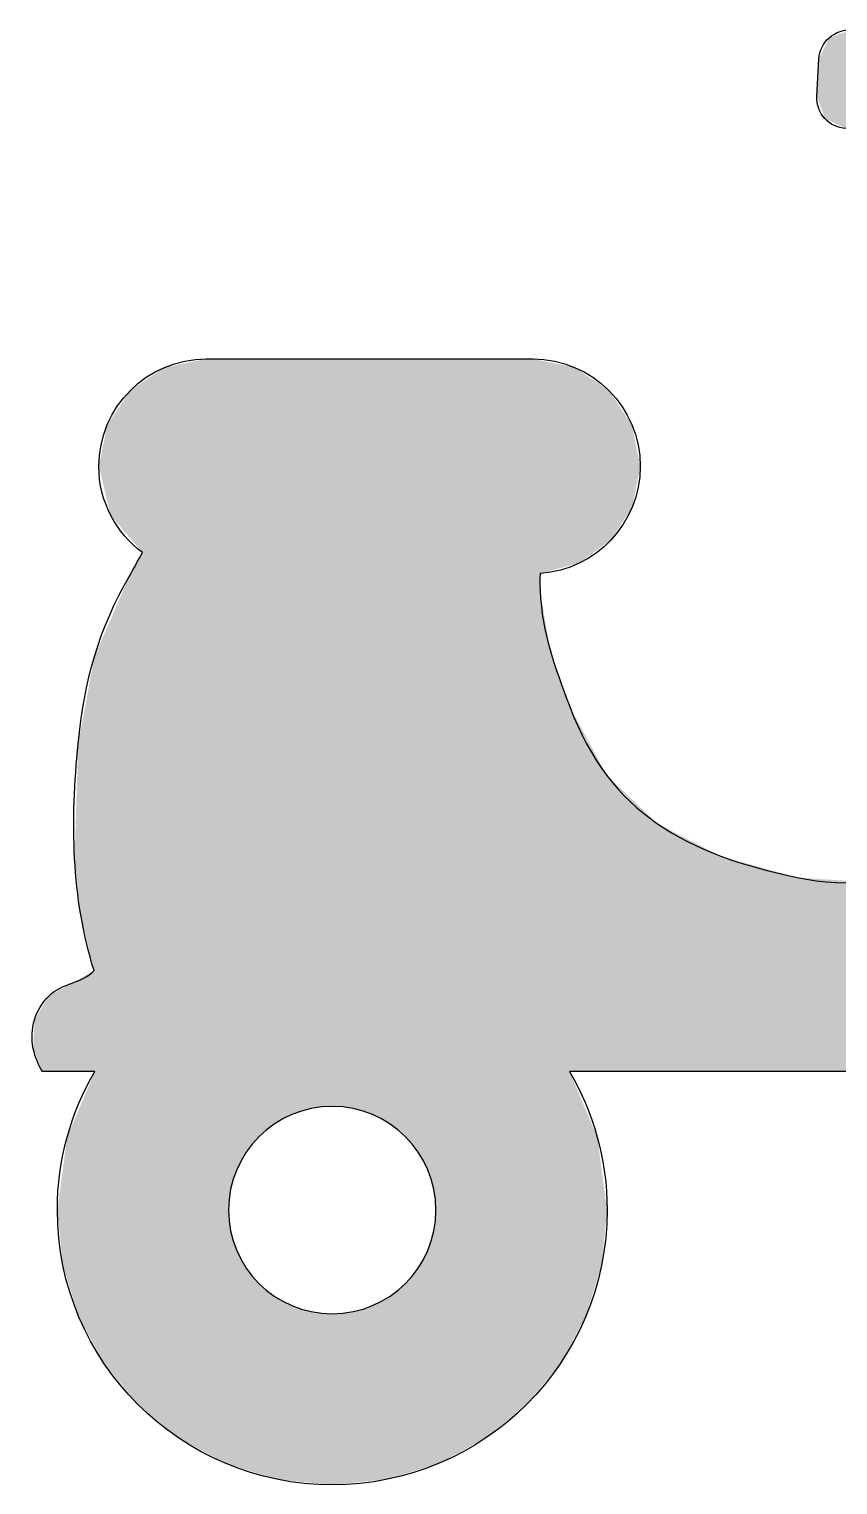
# Model space of a CAD drawing. Extents: x 0 to 102, y 0 to 92.
# Drawn here: x -0.2 to 50.7, y 0 to 91.6 of the extents above; entities that cross this region are included whole.
import ezdxf

# ---------------------------------------------------------------- set-up
doc = ezdxf.new("R2010")
doc.units = 0
doc.layers.add('LAYER_1', color=7, linetype='CONTINUOUS')

# ---------------------------------------------------------------- blocks, each defined once
blk = doc.blocks.new('*U1')
at = {"layer": 'LAYER_1', "color": 252}
for points in [[(50.155, 85.885), (49.885, 90.522), (50.155, 91.086)], [(51.217, 85.377), (50.155, 91.086), (51.217, 91.461)], [(50.155, 85.885), (50.155, 91.086), (51.217, 85.377)], [(49.885, 86.014), (49.519, 89.756), (49.885, 90.522)], [(49.885, 86.014), (49.885, 90.522), (50.155, 85.885)], [(49.519, 87.051), (49.394, 87.405), (49.519, 89.756)], [(49.519, 87.051), (49.519, 89.756), (49.885, 86.014)], [(10.968, 2.005), (9.219, 70.519), (10.968, 70.872)], [(10.968, 2.005), (10.968, 70.872), (12.157, 1.359)], [(12.157, 1.359), (12.157, 70.872), (12.365, 1.295)], [(18.89, 23.822), (18.89, 70.872), (19.557, 23.789)], [(19.557, 23.789), (19.557, 70.872), (20.205, 23.69)], [(20.205, 23.69), (20.205, 70.872), (20.831, 23.529)], [(20.831, 23.529), (20.831, 70.872), (21.43, 23.31)], [(21.43, 23.31), (21.43, 70.872), (22.001, 23.035)], [(22.001, 23.035), (22.001, 70.872), (22.376, 22.807)], [(22.376, 22.807), (22.376, 70.872), (22.539, 22.708)], [(22.539, 22.708), (22.539, 70.872), (23.041, 22.332)], [(23.041, 22.332), (23.041, 70.872), (23.504, 21.911)], [(23.504, 21.911), (23.504, 70.872), (23.925, 21.448)], [(23.925, 21.448), (23.925, 70.872), (24.301, 20.946)], [(24.301, 20.946), (24.301, 70.872), (24.628, 20.408)], [(24.628, 20.408), (24.628, 70.872), (24.903, 19.837)], [(24.903, 19.837), (24.903, 70.872), (25.122, 19.238)], [(25.122, 19.238), (25.122, 70.872), (25.283, 18.612)], [(25.283, 18.612), (25.283, 70.872), (25.382, 17.964)], [(25.382, 17.964), (25.382, 70.872), (25.416, 17.297)], [(8.337, 3.682), (6.942, 69.401), (8.337, 70.341)], [(9.219, 2.954), (8.337, 70.341), (9.219, 70.519)], [(8.337, 3.682), (8.337, 70.341), (9.219, 2.954)], [(9.219, 2.954), (9.219, 70.519), (10.968, 2.005)], [(6.151, 59.62), (4.953, 67.061), (6.151, 68.837)], [(6.188, 59.577), (6.151, 68.837), (6.188, 68.892)], [(6.151, 59.62), (6.151, 68.837), (6.188, 59.577)], [(6.659, 59.022), (6.188, 68.892), (6.659, 69.21)], [(6.188, 59.577), (6.188, 68.892), (6.659, 59.022)], [(6.942, 58.689), (6.659, 69.21), (6.942, 69.401)], [(6.659, 59.022), (6.659, 69.21), (6.942, 58.689)], [(6.942, 4.833), (6.942, 69.401), (8.337, 3.682)], [(4.953, 61.029), (4.739, 66.743), (4.953, 67.061)], [(4.953, 61.029), (4.953, 67.061), (6.151, 59.62)], [(4.739, 61.916), (4.547, 65.794), (4.739, 66.743)], [(4.739, 61.916), (4.739, 66.743), (4.953, 61.029)], [(4.547, 62.707), (4.207, 64.111), (4.547, 65.794)], [(4.547, 62.707), (4.547, 65.794), (4.739, 61.916)], [(6.942, 4.833), (6.659, 58.175), (6.942, 58.689)], [(6.659, 5.066), (6.188, 57.317), (6.659, 58.175)], [(6.659, 5.066), (6.659, 58.175), (6.942, 4.833)], [(6.151, 5.683), (4.953, 54.495), (6.151, 57.25)], [(6.188, 5.638), (6.151, 57.25), (6.188, 57.317)], [(6.151, 5.683), (6.151, 57.25), (6.188, 5.638)], [(6.188, 5.638), (6.188, 57.317), (6.659, 5.066)], [(4.953, 7.134), (4.739, 54.001), (4.953, 54.495)], [(4.953, 7.134), (4.953, 54.495), (6.151, 5.683)], [(4.547, 7.626), (4.207, 52.779), (4.547, 53.561)], [(4.739, 7.394), (4.547, 53.561), (4.739, 54.001)], [(4.547, 7.626), (4.547, 53.561), (4.739, 7.394)], [(4.739, 7.394), (4.739, 54.001), (4.953, 7.134)], [(4.207, 8.252), (3.959, 52.207), (4.207, 52.779)], [(4.207, 8.252), (4.207, 52.779), (4.547, 7.626)], [(3.906, 32.37), (3.069, 47.54), (3.906, 52)], [(3.934, 26.026), (3.906, 52), (3.934, 52.15)], [(3.959, 26.026), (3.934, 52.15), (3.959, 52.207)], [(3.959, 8.71), (3.959, 52.207), (4.207, 8.252)], [(2.952, 36.941), (2.904, 46.664), (2.952, 46.92)], [(3.069, 35.876), (2.952, 46.92), (3.069, 47.54)], [(2.952, 36.941), (2.952, 46.92), (3.069, 35.876)], [(3.069, 35.876), (3.069, 47.54), (3.906, 32.37)], [(2.904, 37.38), (2.68, 39.429), (2.904, 46.664)], [(2.904, 37.38), (2.904, 46.664), (2.952, 36.941)], [(3.906, 26.026), (3.069, 31.901), (3.906, 32.37)], [(1.944, 26.026), (1.593, 31.074), (1.944, 31.271)], [(2.213, 26.026), (1.944, 31.271), (2.213, 31.421)], [(2.68, 26.026), (2.213, 31.421), (2.68, 31.683)], [(2.904, 26.026), (2.68, 31.683), (2.904, 31.809)], [(2.952, 26.026), (2.904, 31.809), (2.952, 31.836)], [(3.069, 26.026), (2.952, 31.836), (3.069, 31.901)], [(1.069, 26.026), (0.655, 30.095), (1.069, 30.781)], [(1.593, 26.026), (1.069, 30.781), (1.593, 31.074)], [(0.655, 26.026), (0.157, 29.27), (0.655, 30.095)], [(0.157, 27.266), (0.079, 27.458), (0.157, 29.27)], [(0.157, 27.266), (0.157, 29.27), (0.655, 26.026)], [(3.906, 8.808), (3.069, 23.92), (3.906, 25.9)], [(3.934, 8.756), (3.906, 25.9), (3.934, 25.967)], [(3.906, 8.808), (3.906, 25.9), (3.934, 8.756)], [(3.959, 8.71), (3.934, 25.967), (3.959, 26.026)], [(3.934, 8.756), (3.934, 25.967), (3.959, 8.71)], [(3.069, 10.35), (2.952, 23.645), (3.069, 23.92)], [(3.069, 10.35), (3.069, 23.92), (3.906, 8.808)], [(2.68, 11.44), (2.213, 21.894), (2.68, 23.001)], [(2.904, 10.719), (2.68, 23.001), (2.904, 23.531)], [(2.68, 11.44), (2.68, 23.001), (2.904, 10.719)], [(2.952, 10.564), (2.904, 23.531), (2.952, 23.645)], [(2.904, 10.719), (2.904, 23.531), (2.952, 10.564)], [(2.952, 10.564), (2.952, 23.645), (3.069, 10.35)], [(2.213, 12.947), (1.944, 19.904), (2.213, 21.894)], [(2.213, 12.947), (2.213, 21.894), (2.68, 11.44)], [(1.944, 13.811), (1.593, 17.297), (1.944, 19.904)], [(1.944, 13.811), (1.944, 19.904), (2.213, 12.947)], [(12.365, 1.295), (12.365, 17.297), (12.399, 1.284)], [(12.399, 1.284), (12.399, 16.63), (12.498, 1.254)], [(25.382, 1.284), (25.283, 15.982), (25.382, 16.63)], [(25.416, 1.295), (25.382, 16.63), (25.416, 17.297)], [(12.498, 1.254), (12.498, 15.982), (12.658, 1.204)], [(25.283, 1.254), (25.122, 15.357), (25.283, 15.982)], [(12.658, 1.204), (12.658, 15.357), (12.878, 1.136)], [(12.878, 1.136), (12.878, 14.757), (13.153, 1.05)], [(24.903, 1.136), (24.628, 14.187), (24.903, 14.757)], [(25.122, 1.204), (24.903, 14.757), (25.122, 15.357)], [(13.153, 1.05), (13.153, 14.187), (13.48, 0.949)], [(24.628, 1.05), (24.301, 13.649), (24.628, 14.187)], [(13.48, 0.949), (13.48, 13.649), (13.855, 0.832)], [(13.855, 0.832), (13.855, 13.147), (14.276, 0.702)], [(23.925, 0.832), (23.504, 12.683), (23.925, 13.147)], [(24.301, 0.949), (23.925, 13.147), (24.301, 13.649)], [(14.276, 0.702), (14.276, 12.683), (14.74, 0.558)], [(14.74, 0.558), (14.74, 12.262), (15.242, 0.402)], [(23.041, 0.558), (22.539, 11.887), (23.041, 12.262)], [(23.504, 0.702), (23.041, 12.262), (23.504, 12.683)], [(15.242, 0.402), (15.242, 11.887), (15.404, 0.351)], [(15.404, 0.351), (15.404, 11.788), (15.78, 0.314)], [(15.78, 0.314), (15.78, 11.56), (16.35, 0.256)], [(16.35, 0.256), (16.35, 11.285), (16.95, 0.196)], [(16.95, 0.196), (16.95, 11.065), (17.575, 0.133)], [(20.831, 0.196), (20.205, 10.905), (20.831, 11.065)], [(21.43, 0.256), (20.831, 11.065), (21.43, 11.285)], [(22.001, 0.314), (21.43, 11.285), (22.001, 11.56)], [(22.376, 0.351), (22.001, 11.56), (22.376, 11.788)], [(22.539, 0.402), (22.376, 11.788), (22.539, 11.887)], [(17.575, 0.133), (17.575, 10.905), (18.223, 0.067)], [(18.223, 0.067), (18.223, 10.806), (18.89, 0)], [(19.557, 0.067), (18.89, 10.772), (19.557, 10.806)], [(20.205, 0.133), (19.557, 10.806), (20.205, 10.905)]]:
    blk.add_solid(points, dxfattribs=at)
at = {"layer": 'LAYER_1', "color": 252, "extrusion": (0, 0, -1)}
for points in [[(-12.157, 1.359), (-10.968, 70.872), (-12.157, 70.872)], [(-12.365, 1.295), (-12.157, 70.872), (-12.365, 70.872)], [(-12.365, 17.297), (-12.365, 70.872), (-12.399, 17.964)], [(-12.399, 17.964), (-12.365, 70.872), (-12.399, 70.872)], [(-12.399, 17.964), (-12.399, 70.872), (-12.498, 18.612)], [(-12.498, 18.612), (-12.399, 70.872), (-12.498, 70.872)], [(-12.498, 18.612), (-12.498, 70.872), (-12.658, 19.238)], [(-12.658, 19.238), (-12.498, 70.872), (-12.658, 70.872)], [(-12.658, 19.238), (-12.658, 70.872), (-12.878, 19.837)], [(-12.878, 19.837), (-12.658, 70.872), (-12.878, 70.872)], [(-12.878, 19.837), (-12.878, 70.872), (-13.153, 20.408)], [(-13.153, 20.408), (-12.878, 70.872), (-13.153, 70.872)], [(-13.153, 20.408), (-13.153, 70.872), (-13.48, 20.946)], [(-13.48, 20.946), (-13.153, 70.872), (-13.48, 70.872)], [(-13.48, 20.946), (-13.48, 70.872), (-13.855, 21.448)], [(-13.855, 21.448), (-13.48, 70.872), (-13.855, 70.872)], [(-13.855, 21.448), (-13.855, 70.872), (-14.276, 21.911)], [(-14.276, 21.911), (-13.855, 70.872), (-14.276, 70.872)], [(-14.276, 21.911), (-14.276, 70.872), (-14.74, 22.332)], [(-14.74, 22.332), (-14.276, 70.872), (-14.74, 70.872)], [(-14.74, 22.332), (-14.74, 70.872), (-15.242, 22.708)], [(-15.242, 22.708), (-14.74, 70.872), (-15.242, 70.872)], [(-15.242, 22.708), (-15.242, 70.872), (-15.404, 22.807)], [(-15.404, 22.807), (-15.242, 70.872), (-15.404, 70.872)], [(-15.404, 22.807), (-15.404, 70.872), (-15.78, 23.035)], [(-15.78, 23.035), (-15.404, 70.872), (-15.78, 70.872)], [(-15.78, 23.035), (-15.78, 70.872), (-16.35, 23.31)], [(-16.35, 23.31), (-15.78, 70.872), (-16.35, 70.872)], [(-16.35, 23.31), (-16.35, 70.872), (-16.95, 23.529)], [(-16.95, 23.529), (-16.35, 70.872), (-16.95, 70.872)], [(-16.95, 23.529), (-16.95, 70.872), (-17.575, 23.69)], [(-17.575, 23.69), (-16.95, 70.872), (-17.575, 70.872)], [(-17.575, 23.69), (-17.575, 70.872), (-18.223, 23.789)], [(-18.223, 23.789), (-17.575, 70.872), (-18.223, 70.872)], [(-18.223, 23.789), (-18.223, 70.872), (-18.89, 23.822)], [(-18.89, 23.822), (-18.223, 70.872), (-18.89, 70.872)], [(-19.557, 23.789), (-18.89, 70.872), (-19.557, 70.872)], [(-20.205, 23.69), (-19.557, 70.872), (-20.205, 70.872)], [(-20.831, 23.529), (-20.205, 70.872), (-20.831, 70.872)], [(-21.43, 23.31), (-20.831, 70.872), (-21.43, 70.872)], [(-22.001, 23.035), (-21.43, 70.872), (-22.001, 70.872)], [(-22.376, 22.807), (-22.001, 70.872), (-22.376, 70.872)], [(-22.539, 22.708), (-22.376, 70.872), (-22.539, 70.872)], [(-23.041, 22.332), (-22.539, 70.872), (-23.041, 70.872)], [(-23.504, 21.911), (-23.041, 70.872), (-23.504, 70.872)], [(-23.925, 21.448), (-23.504, 70.872), (-23.925, 70.872)], [(-24.301, 20.946), (-23.925, 70.872), (-24.301, 70.872)], [(-24.628, 20.408), (-24.301, 70.872), (-24.628, 70.872)], [(-24.903, 19.837), (-24.628, 70.872), (-24.903, 70.872)], [(-25.122, 19.238), (-24.903, 70.872), (-25.122, 70.872)], [(-25.283, 18.612), (-25.122, 70.872), (-25.283, 70.872)], [(-25.382, 17.964), (-25.283, 70.872), (-25.382, 70.872)], [(-25.416, 17.297), (-25.382, 70.872), (-25.416, 70.872)], [(-25.416, 1.295), (-25.416, 70.872), (-25.623, 1.359)], [(-25.623, 1.359), (-25.416, 70.872), (-25.623, 70.872)], [(-25.623, 1.359), (-25.623, 70.872), (-28.561, 2.954)], [(-28.561, 2.954), (-25.623, 70.872), (-28.561, 70.872)], [(-28.561, 2.954), (-28.561, 70.872), (-31.121, 5.066)], [(-31.121, 5.066), (-28.561, 70.872), (-31.121, 70.872)], [(-31.121, 5.066), (-31.121, 70.872), (-31.512, 5.54)], [(-31.512, 5.54), (-31.121, 70.872), (-31.512, 70.872)], [(-31.512, 5.54), (-31.512, 70.872), (-31.969, 6.093)], [(-31.969, 6.093), (-31.512, 70.872), (-31.969, 70.78)], [(-31.969, 57.373), (-31.969, 70.78), (-31.971, 57.374)], [(-31.971, 57.374), (-31.969, 70.78), (-31.971, 70.78)], [(-31.971, 57.374), (-31.971, 70.78), (-32.598, 57.539)], [(-32.598, 57.539), (-31.971, 70.78), (-32.598, 70.653)], [(-32.598, 57.539), (-32.598, 70.653), (-33.233, 57.706)], [(-33.233, 57.706), (-32.598, 70.653), (-33.233, 70.525)], [(-33.233, 57.706), (-33.233, 70.525), (-33.822, 57.86)], [(-33.822, 57.86), (-33.233, 70.525), (-33.822, 70.406)], [(-33.822, 57.86), (-33.822, 70.406), (-33.837, 57.864)], [(-33.837, 57.864), (-33.822, 70.406), (-33.837, 70.403)], [(-33.837, 57.864), (-33.837, 70.403), (-34.144, 57.945)], [(-34.144, 57.945), (-33.837, 70.403), (-34.144, 70.341)], [(-34.144, 57.945), (-34.144, 70.341), (-34.439, 58.022)], [(-34.439, 58.022), (-34.144, 70.341), (-34.439, 70.142)], [(-34.439, 58.022), (-34.439, 70.142), (-34.828, 58.307)], [(-34.828, 58.307), (-34.439, 70.142), (-34.828, 69.88)], [(-34.828, 58.307), (-34.828, 69.88), (-35.568, 58.849)], [(-35.568, 58.849), (-34.828, 69.88), (-35.568, 69.381)], [(-35.568, 58.849), (-35.568, 69.381), (-35.836, 59.045)], [(-35.836, 59.045), (-35.568, 69.381), (-35.836, 69.2)], [(-35.836, 59.045), (-35.836, 69.2), (-36.172, 59.291)], [(-36.172, 59.291), (-35.836, 69.2), (-36.172, 68.974)], [(-36.172, 59.291), (-36.172, 68.974), (-36.188, 59.303)], [(-36.188, 59.303), (-36.172, 68.974), (-36.188, 68.963)], [(-36.188, 59.303), (-36.188, 68.963), (-36.293, 59.38)], [(-36.293, 59.38), (-36.188, 68.963), (-36.293, 68.892)], [(-36.293, 59.38), (-36.293, 68.892), (-36.441, 59.488)], [(-36.441, 59.488), (-36.293, 68.892), (-36.441, 68.673)], [(-36.441, 59.488), (-36.441, 68.673), (-37.742, 61.517)], [(-37.742, 61.517), (-36.441, 68.673), (-37.742, 66.743)], [(-37.742, 61.517), (-37.742, 66.743), (-37.783, 61.581)], [(-37.783, 61.581), (-37.742, 66.743), (-37.783, 66.539)], [(-37.783, 61.581), (-37.783, 66.539), (-38.274, 64.111)], [(-31.969, 6.093), (-31.969, 57.373), (-31.971, 6.096)], [(-31.971, 6.096), (-31.969, 57.373), (-31.971, 56.295)], [(-31.971, 6.096), (-31.971, 56.295), (-32.598, 6.856)], [(-32.598, 6.856), (-31.971, 56.295), (-32.598, 52.567)], [(-32.598, 6.856), (-32.598, 52.567), (-33.233, 7.626)], [(-33.233, 7.626), (-32.598, 52.567), (-33.233, 50.735)], [(-3.906, 26.026), (-3.906, 52), (-3.934, 26.026)], [(-3.934, 26.026), (-3.934, 52.15), (-3.959, 26.026)], [(-33.233, 7.626), (-33.233, 50.735), (-33.822, 8.71)], [(-33.822, 8.71), (-33.233, 50.735), (-33.822, 49.039)], [(-33.822, 26.026), (-33.822, 49.039), (-33.837, 26.026)], [(-33.837, 26.026), (-33.822, 49.039), (-33.837, 48.997)], [(-33.837, 26.026), (-33.837, 48.997), (-34.144, 26.026)], [(-34.144, 26.026), (-33.837, 48.997), (-34.144, 48.426)], [(-34.144, 26.026), (-34.144, 48.426), (-34.439, 26.026)], [(-34.439, 26.026), (-34.144, 48.426), (-34.439, 47.879)], [(-34.439, 26.026), (-34.439, 47.879), (-34.828, 26.026)], [(-34.828, 26.026), (-34.439, 47.879), (-34.828, 47.155)], [(-34.828, 26.026), (-34.828, 47.155), (-35.568, 26.026)], [(-35.568, 26.026), (-34.828, 47.155), (-35.568, 45.781)], [(-35.568, 26.026), (-35.568, 45.781), (-35.836, 26.026)], [(-35.836, 26.026), (-35.568, 45.781), (-35.836, 45.283)], [(-35.836, 26.026), (-35.836, 45.283), (-36.172, 26.026)], [(-36.172, 26.026), (-35.836, 45.283), (-36.172, 44.658)], [(-36.172, 26.026), (-36.172, 44.658), (-36.188, 26.026)], [(-36.188, 26.026), (-36.172, 44.658), (-36.188, 44.644)], [(-36.188, 26.026), (-36.188, 44.644), (-36.293, 26.026)], [(-36.293, 26.026), (-36.188, 44.644), (-36.293, 44.543)], [(-36.293, 26.026), (-36.293, 44.543), (-36.441, 26.026)], [(-36.441, 26.026), (-36.293, 44.543), (-36.441, 44.401)], [(-36.441, 26.026), (-36.441, 44.401), (-37.742, 26.026)], [(-37.742, 26.026), (-36.441, 44.401), (-37.742, 43.158)], [(-37.742, 26.026), (-37.742, 43.158), (-37.783, 26.026)], [(-37.783, 26.026), (-37.742, 43.158), (-37.783, 43.118)], [(-37.783, 26.026), (-37.783, 43.118), (-38.274, 26.026)], [(-38.274, 26.026), (-37.783, 43.118), (-38.274, 42.65)], [(-38.274, 26.026), (-38.274, 42.65), (-39.355, 26.026)], [(-39.355, 26.026), (-38.274, 42.65), (-39.355, 41.616)], [(-39.355, 26.026), (-39.355, 41.616), (-43.354, 26.026)], [(-43.354, 26.026), (-39.355, 41.616), (-43.354, 39.574)], [(-43.354, 26.026), (-43.354, 39.574), (-48.14, 26.026)], [(-48.14, 26.026), (-43.354, 39.574), (-48.14, 38.232)], [(-48.14, 26.026), (-48.14, 38.232), (-49.394, 26.026)], [(-49.394, 26.026), (-48.14, 38.232), (-49.394, 38.148)], [(-49.394, 26.026), (-49.394, 38.148), (-49.519, 26.026)], [(-49.519, 26.026), (-49.394, 38.148), (-49.519, 38.14)], [(-49.519, 26.026), (-49.519, 38.14), (-49.885, 26.026)], [(-49.885, 26.026), (-49.519, 38.14), (-49.885, 38.115)], [(-49.885, 26.026), (-49.885, 38.115), (-50.155, 26.026)], [(-50.155, 26.026), (-49.885, 38.115), (-50.155, 38.097)], [(-50.155, 26.026), (-50.155, 38.097), (-51.217, 26.026)], [(-51.217, 26.026), (-50.155, 38.097), (-51.217, 38.026)], [(-1.944, 26.026), (-1.944, 31.271), (-2.213, 26.026)], [(-2.213, 26.026), (-2.213, 31.421), (-2.68, 26.026)], [(-2.68, 26.026), (-2.68, 31.683), (-2.904, 26.026)], [(-2.904, 26.026), (-2.904, 31.809), (-2.952, 26.026)], [(-2.952, 26.026), (-2.952, 31.836), (-3.069, 26.026)], [(-3.069, 26.026), (-3.069, 31.901), (-3.906, 26.026)], [(-1.069, 26.026), (-1.069, 30.781), (-1.593, 26.026)], [(-1.593, 26.026), (-1.593, 31.074), (-1.944, 26.026)], [(-0.655, 26.026), (-0.655, 30.095), (-1.069, 26.026)], [(-33.822, 8.71), (-33.822, 26.026), (-33.837, 8.737)], [(-33.837, 8.737), (-33.822, 26.026), (-33.837, 25.991)], [(-33.837, 8.737), (-33.837, 25.991), (-34.144, 9.304)], [(-34.144, 9.304), (-33.837, 25.991), (-34.144, 25.264)], [(-34.144, 9.304), (-34.144, 25.264), (-34.439, 9.847)], [(-34.439, 9.847), (-34.144, 25.264), (-34.439, 24.566)], [(-34.439, 9.847), (-34.439, 24.566), (-34.828, 10.564)], [(-34.828, 10.564), (-34.439, 24.566), (-34.828, 23.645)], [(-34.828, 10.564), (-34.828, 23.645), (-35.568, 12.947)], [(-35.568, 12.947), (-34.828, 23.645), (-35.568, 21.894)], [(-35.568, 12.947), (-35.568, 21.894), (-35.836, 13.811)], [(-35.836, 13.811), (-35.568, 21.894), (-35.836, 19.904)], [(-35.836, 13.811), (-35.836, 19.904), (-36.172, 17.145)], [(-36.172, 17.145), (-35.836, 19.904), (-36.172, 17.411)], [(-36.172, 17.145), (-36.172, 17.411), (-36.188, 17.297)], [(-12.399, 1.284), (-12.365, 17.297), (-12.399, 16.63)], [(-12.498, 1.254), (-12.399, 16.63), (-12.498, 15.982)], [(-25.382, 1.284), (-25.382, 16.63), (-25.416, 1.295)], [(-12.658, 1.204), (-12.498, 15.982), (-12.658, 15.357)], [(-25.283, 1.254), (-25.283, 15.982), (-25.382, 1.284)], [(-12.878, 1.136), (-12.658, 15.357), (-12.878, 14.757)], [(-13.153, 1.05), (-12.878, 14.757), (-13.153, 14.187)], [(-24.903, 1.136), (-24.903, 14.757), (-25.122, 1.204)], [(-25.122, 1.204), (-25.122, 15.357), (-25.283, 1.254)], [(-13.48, 0.949), (-13.153, 14.187), (-13.48, 13.649)], [(-24.628, 1.05), (-24.628, 14.187), (-24.903, 1.136)], [(-13.855, 0.832), (-13.48, 13.649), (-13.855, 13.147)], [(-14.276, 0.702), (-13.855, 13.147), (-14.276, 12.683)], [(-23.925, 0.832), (-23.925, 13.147), (-24.301, 0.949)], [(-24.301, 0.949), (-24.301, 13.649), (-24.628, 1.05)], [(-14.74, 0.558), (-14.276, 12.683), (-14.74, 12.262)], [(-15.242, 0.402), (-14.74, 12.262), (-15.242, 11.887)], [(-23.041, 0.558), (-23.041, 12.262), (-23.504, 0.702)], [(-23.504, 0.702), (-23.504, 12.683), (-23.925, 0.832)], [(-15.404, 0.351), (-15.242, 11.887), (-15.404, 11.788)], [(-15.78, 0.314), (-15.404, 11.788), (-15.78, 11.56)], [(-16.35, 0.256), (-15.78, 11.56), (-16.35, 11.285)], [(-16.95, 0.196), (-16.35, 11.285), (-16.95, 11.065)], [(-17.575, 0.133), (-16.95, 11.065), (-17.575, 10.905)], [(-20.831, 0.196), (-20.831, 11.065), (-21.43, 0.256)], [(-21.43, 0.256), (-21.43, 11.285), (-22.001, 0.314)], [(-22.001, 0.314), (-22.001, 11.56), (-22.376, 0.351)], [(-22.376, 0.351), (-22.376, 11.788), (-22.539, 0.402)], [(-22.539, 0.402), (-22.539, 11.887), (-23.041, 0.558)], [(-18.223, 0.067), (-17.575, 10.905), (-18.223, 10.806)], [(-18.89, 0), (-18.223, 10.806), (-18.89, 10.772)], [(-18.89, 0), (-18.89, 10.772), (-19.557, 0.067)], [(-19.557, 0.067), (-19.557, 10.806), (-20.205, 0.133)], [(-20.205, 0.133), (-20.205, 10.905), (-20.831, 0.196)]]:
    blk.add_solid(points, dxfattribs=at)

msp = doc.modelspace()

# ---------------------------------------------------------------- linework, layer by layer
at = {"layer": 'LAYER_1'}
for points, knots in [([(64.591, 26.026), (63.385, 23.666), (62.7, 20.996), (62.7, 18.165), (62.7, 8.611), (70.445, 0.868), (79.997, 0.868), (89.55, 0.868), (97.295, 8.611), (97.295, 18.165), (97.295, 20.996), (96.61, 23.666), (95.404, 26.026), (95.404, 26.026), (101.6, 26.026), (101.6, 26.026), (100.378, 30.513), (98.305, 34.619), (94.206, 37.479), (93.205, 38.178), (91.896, 38.314), (91.662, 39.508), (91.615, 39.747), (92.185, 41.36), (92.258, 41.679), (92.454, 42.55), (92.805, 43.39), (92.938, 44.249), (93.8, 49.793), (92.374, 55.249), (89.641, 60.074), (86.875, 64.953), (82.607, 68.387), (79.253, 72.785), (77.176, 75.509), (75.816, 78.298), (75.826, 81.805), (75.829, 83.077), (75.975, 84.381), (75.794, 85.513), (75.794, 85.513), (79.937, 85.292), (79.937, 85.292), (79.937, 85.292), (79.861, 83.854), (79.861, 83.854), (79.861, 83.854), (88.696, 83.383), (88.696, 83.383), (89.76, 83.327), (90.668, 84.143), (90.724, 85.206), (90.724, 85.206), (90.849, 87.556), (90.849, 87.556), (90.906, 88.619), (90.09, 89.526), (89.027, 89.583), (89.027, 89.583), (80.19, 90.053), (80.19, 90.053), (80.19, 90.053), (80.114, 88.615), (80.114, 88.615), (80.114, 88.615), (60.306, 89.669), (60.306, 89.669), (60.306, 89.669), (60.382, 91.108), (60.382, 91.108), (60.382, 91.108), (51.547, 91.577), (51.547, 91.577), (50.483, 91.634), (49.576, 90.818), (49.519, 89.756), (49.519, 89.756), (49.394, 87.405), (49.394, 87.405), (49.338, 86.342), (50.153, 85.435), (51.217, 85.377), (51.217, 85.377), (60.053, 84.908), (60.053, 84.908), (60.053, 84.908), (60.129, 86.346), (60.129, 86.346), (60.129, 86.346), (62.517, 86.219), (62.517, 86.219), (61.457, 82.616), (65.49, 76.361), (66.751, 74.04), (69.646, 68.711), (74.948, 63.561), (75.033, 57.245), (75.114, 51.238), (72.688, 43.677), (67.269, 40.331), (64.585, 38.674), (61.299, 38.525), (58.277, 38.267), (55.014, 37.988), (51.315, 37.563), (48.14, 38.232), (41.248, 39.685), (36.373, 42.215), (33.837, 48.997), (32.887, 51.538), (32.105, 53.543), (31.971, 56.295), (31.954, 56.64), (31.957, 57.002), (31.969, 57.373), (35.489, 57.609), (38.274, 60.532), (38.274, 64.111), (38.274, 67.845), (35.246, 70.872), (31.512, 70.872), (31.512, 70.872), (10.968, 70.872), (10.968, 70.872), (7.235, 70.872), (4.207, 67.845), (4.207, 64.111), (4.207, 61.888), (5.285, 59.922), (6.942, 58.689), (6.677, 58.195), (6.415, 57.708), (6.151, 57.25), (4.183, 53.849), (3.289, 50.579), (2.904, 46.664), (2.426, 41.788), (2.452, 37.013), (3.906, 32.37), (3.165, 31.571), (1.916, 31.622), (1.069, 30.781), (0.217, 29.934), (-0.182, 28.707), (0.079, 27.458), (0.195, 26.906), (0.397, 26.438), (0.655, 26.026), (0.655, 26.026), (3.959, 26.026), (3.959, 26.026), (2.457, 23.462), (1.593, 20.482), (1.593, 17.297), (1.593, 7.744), (9.337, 0), (18.89, 0), (28.443, 0), (36.188, 7.744), (36.188, 17.297), (36.188, 20.482), (35.324, 23.462), (33.822, 26.026), (33.822, 26.026), (64.591, 26.026), (64.591, 26.026)], [0, 0, 0, 0, 1, 1, 1, 2, 2, 2, 3, 3, 3, 4, 4, 4, 5, 5, 5, 6, 6, 6, 7, 7, 7, 8, 8, 8, 9, 9, 9, 10, 10, 10, 11, 11, 11, 12, 12, 12, 13, 13, 13, 14, 14, 14, 15, 15, 15, 16, 16, 16, 17, 17, 17, 18, 18, 18, 19, 19, 19, 20, 20, 20, 21, 21, 21, 22, 22, 22, 23, 23, 23, 24, 24, 24, 25, 25, 25, 26, 26, 26, 27, 27, 27, 28, 28, 28, 29, 29, 29, 30, 30, 30, 31, 31, 31, 32, 32, 32, 33, 33, 33, 34, 34, 34, 35, 35, 35, 36, 36, 36, 37, 37, 37, 38, 38, 38, 39, 39, 39, 40, 40, 40, 41, 41, 41, 42, 42, 42, 43, 43, 43, 44, 44, 44, 45, 45, 45, 46, 46, 46, 47, 47, 47, 48, 48, 48, 49, 49, 49, 50, 50, 50, 51, 51, 51, 52, 52, 52, 53, 53, 53, 54, 54, 54, 55, 55, 55, 55]), ([(18.89, 10.772), (15.287, 10.772), (12.365, 13.694), (12.365, 17.297), (12.365, 20.901), (15.287, 23.822), (18.89, 23.822), (22.494, 23.822), (25.416, 20.901), (25.416, 17.297), (25.416, 13.694), (22.494, 10.772), (18.89, 10.772)], [0, 0, 0, 0, 1, 1, 1, 2, 2, 2, 3, 3, 3, 4, 4, 4, 4])]:
    msp.add_open_spline(points, degree=3, knots=knots, dxfattribs=at)

# ---------------------------------------------------------------- block references
at = {"layer": 'LAYER_1', "color": 252}
msp.add_blockref('*U1', (0, 0), dxfattribs=at)

doc.saveas('drawing.dxf')
